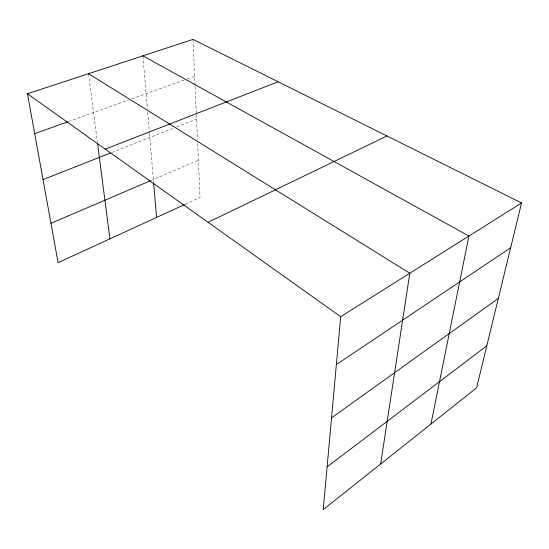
<?xml version="1.0" encoding="UTF-8"?>
<svg xmlns="http://www.w3.org/2000/svg" width="549" height="549" viewBox="0 0 549 549"><rect width="100%" height="100%" fill="white"/><g stroke="black" fill="none" stroke-linecap="round" stroke-linejoin="round"><path stroke-width="0.41" stroke-dasharray="2.75 2.06" d="M185.294 204.255L200.035 197.482L197.619 143.056M151.016 180.47L198.381 160.184M111.969 152.409L172.784 128.445M176.744 126.881L196.549 119.078M68.556 121.514L128.583 99.987M131.767 98.847L184.299 80.003M187.483 78.857L194.648 76.29M88.519 73.703L97.386 142.157M142.891 55.854L147.379 108.867M147.667 112.236L149.376 132.446M149.445 133.29L153.576 181.994M193.008 39.404L195.067 85.706M195.101 86.557L196.322 113.945M196.357 114.796L197.462 139.631"/><path stroke-width="0.82" d="M521.55 202.952L340.689 316.698L323.237 509.596L476.594 387.814L521.55 202.952L193.008 39.404L27.45 93.749L58.105 262.662L184.519 204.612M380.656 464.001L409.794 273.237L88.519 73.703M430.938 424.075L468.928 236.043L142.891 55.854M327.101 466.87L486.805 345.815M331.534 417.864L498.334 298.395M336.352 364.598L510.659 247.736M208.105 222.324L386.997 135.967M50.968 223.313L150.234 180.806M43.028 179.578L110.39 153.034M105.264 149.136L278.137 81.78M34.697 133.661L67.753 121.809M27.45 93.749L340.689 316.698M97.605 143.845L109.917 238.87M153.645 182.838L156.575 217.438"/></g></svg>
